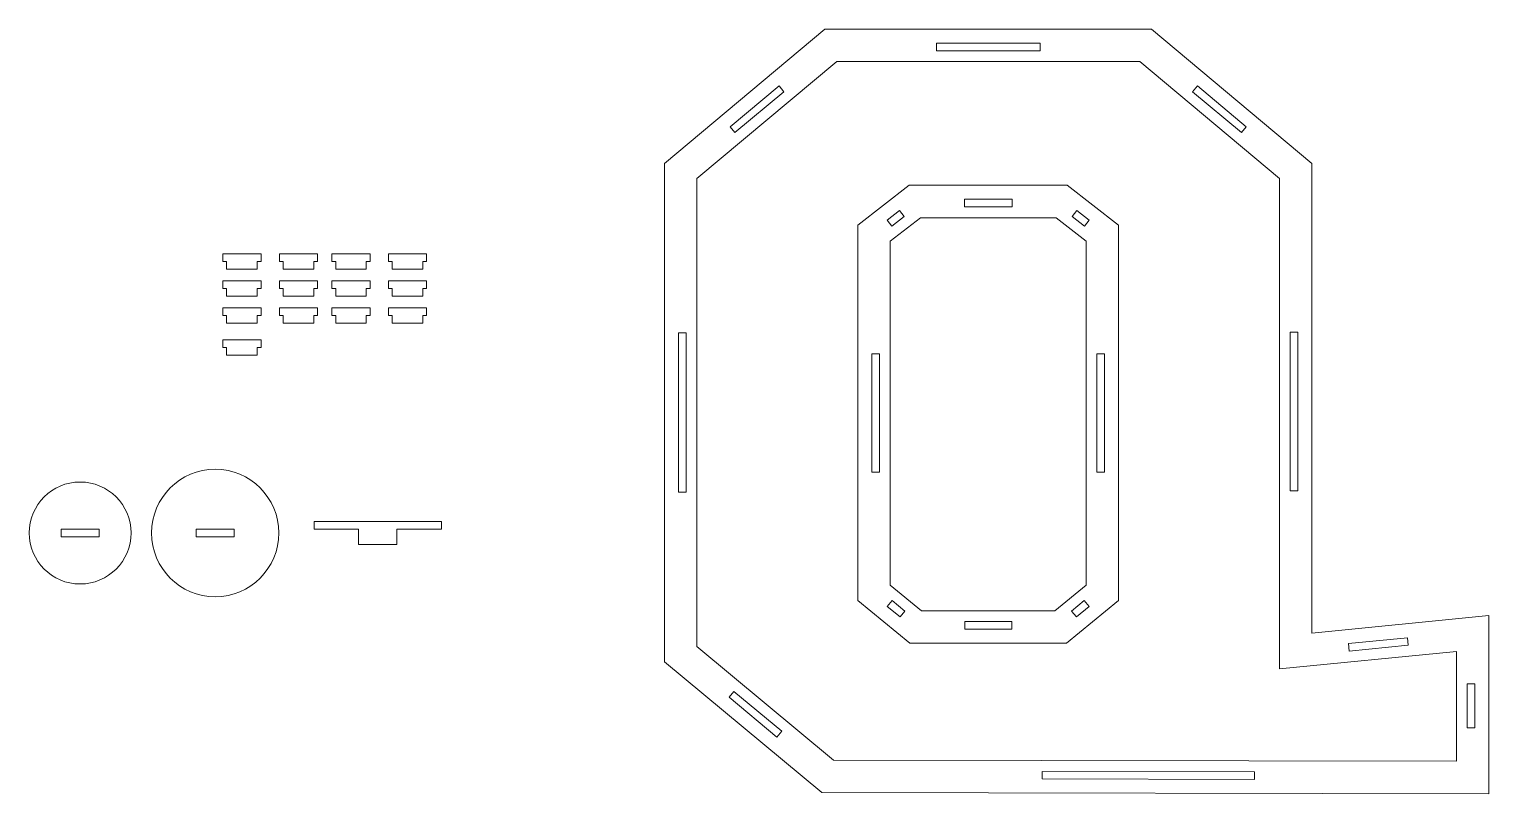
# Model space of a CAD drawing. Header units: centimetres. Extents: x -250 to 250, y -508 to 508.
# Drawn here: x 13.2 to 70.5, y 100.4 to 130.4 of the extents above; entities that cross this region are included whole.
import ezdxf

# ---------------------------------------------------------------- set-up
doc = ezdxf.new("R2010")
doc.units = ezdxf.units.CM
doc.header["$MEASUREMENT"] = 0
doc.layers.add('Capa 1', color=7, linetype='Continuous')

msp = doc.modelspace()

# ---------------------------------------------------------------- linework, layer by layer
at = {"layer": 'Capa 1', "color": 240, "lineweight": 9}
for points, knots in [([(70.45686, 100.3527), (70.45686, 100.3527), (44.26423, 100.40087), (44.26423, 100.40087), (44.26423, 100.40087), (38.0926, 105.53671), (38.0926, 105.53671), (38.0926, 105.53671), (38.0926, 125.0874), (38.0926, 125.0874), (38.0926, 125.0874), (44.39371, 130.3527), (44.39371, 130.3527), (44.39371, 130.3527), (57.2117, 130.3527), (57.2117, 130.3527), (57.2117, 130.3527), (63.51281, 125.0874), (63.51281, 125.0874), (63.51281, 125.0874), (63.51281, 106.65882), (63.51281, 106.65882), (63.51281, 106.65882), (70.45686, 107.34434), (70.45686, 107.34434), (70.45686, 107.34434), (70.45686, 100.3527), (70.45686, 100.3527)], [0, 0, 0, 0, 0.11111111, 0.11111111, 0.11111111, 0.22222222, 0.22222222, 0.22222222, 0.33333333, 0.33333333, 0.33333333, 0.44444444, 0.44444444, 0.44444444, 0.55555556, 0.55555556, 0.55555556, 0.66666667, 0.66666667, 0.66666667, 0.77777778, 0.77777778, 0.77777778, 0.88888889, 0.88888889, 0.88888889, 1, 1, 1, 1]), ([(48.76899, 129.50417), (48.76899, 129.50417), (52.83642, 129.50417), (52.83642, 129.50417), (52.83642, 129.50417), (52.83642, 129.80417), (52.83642, 129.80417), (52.83642, 129.80417), (48.76899, 129.80417), (48.76899, 129.80417), (48.76899, 129.80417), (48.76899, 129.50417), (48.76899, 129.50417)], [0, 0, 0, 0, 0.25, 0.25, 0.25, 0.5, 0.5, 0.5, 0.75, 0.75, 0.75, 1, 1, 1, 1]), ([(69.18407, 101.62783), (69.18407, 101.62783), (69.18407, 105.93971), (69.18407, 105.93971), (69.18407, 105.93971), (62.24002, 105.25419), (62.24002, 105.25419), (62.24002, 105.25419), (62.24002, 124.4923), (62.24002, 124.4923), (62.24002, 124.4923), (56.74992, 129.07991), (56.74992, 129.07991), (56.74992, 129.07991), (44.85549, 129.07991), (44.85549, 129.07991), (44.85549, 129.07991), (39.36539, 124.4923), (39.36539, 124.4923), (39.36539, 124.4923), (39.36539, 106.13339), (39.36539, 106.13339), (39.36539, 106.13339), (44.72557, 101.67281), (44.72557, 101.67281), (44.72557, 101.67281), (69.18407, 101.62783), (69.18407, 101.62783)], [0, 0, 0, 0, 0.11111111, 0.11111111, 0.11111111, 0.22222222, 0.22222222, 0.22222222, 0.33333333, 0.33333333, 0.33333333, 0.44444444, 0.44444444, 0.44444444, 0.55555556, 0.55555556, 0.55555556, 0.66666667, 0.66666667, 0.66666667, 0.77777778, 0.77777778, 0.77777778, 0.88888889, 0.88888889, 0.88888889, 1, 1, 1, 1]), ([(40.86128, 126.29517), (40.86128, 126.29517), (42.78142, 127.89967), (42.78142, 127.89967), (42.78142, 127.89967), (42.58906, 128.12988), (42.58906, 128.12988), (42.58906, 128.12988), (40.66891, 126.52538), (40.66891, 126.52538), (40.66891, 126.52538), (40.86128, 126.29517), (40.86128, 126.29517)], [0, 0, 0, 0, 0.25, 0.25, 0.25, 0.5, 0.5, 0.5, 0.75, 0.75, 0.75, 1, 1, 1, 1]), ([(58.82399, 127.89967), (58.82399, 127.89967), (60.74413, 126.29517), (60.74413, 126.29517), (60.74413, 126.29517), (60.9365, 126.52538), (60.9365, 126.52538), (60.9365, 126.52538), (59.01635, 128.12988), (59.01635, 128.12988), (59.01635, 128.12988), (58.82399, 127.89967), (58.82399, 127.89967)], [0, 0, 0, 0, 0.25, 0.25, 0.25, 0.5, 0.5, 0.5, 0.75, 0.75, 0.75, 1, 1, 1, 1]), ([(47.72615, 106.26514), (47.72615, 106.26514), (45.6832, 107.94328), (45.6832, 107.94328), (45.6832, 107.94328), (45.6832, 122.65897), (45.6832, 122.65897), (45.6832, 122.65897), (47.70243, 124.22948), (47.70243, 124.22948), (47.70243, 124.22948), (53.90298, 124.22948), (53.90298, 124.22948), (53.90298, 124.22948), (55.92221, 122.65897), (55.92221, 122.65897), (55.92221, 122.65897), (55.92221, 107.94328), (55.92221, 107.94328), (55.92221, 107.94328), (53.87926, 106.26514), (53.87926, 106.26514), (53.87926, 106.26514), (47.72615, 106.26514), (47.72615, 106.26514)], [0, 0, 0, 0, 0.125, 0.125, 0.125, 0.25, 0.25, 0.25, 0.375, 0.375, 0.375, 0.5, 0.5, 0.5, 0.625, 0.625, 0.625, 0.75, 0.75, 0.75, 0.875, 0.875, 0.875, 1, 1, 1, 1]), ([(47.01901, 122.62296), (47.01901, 122.62296), (47.50629, 123.00196), (47.50629, 123.00196), (47.50629, 123.00196), (47.32211, 123.23876), (47.32211, 123.23876), (47.32211, 123.23876), (46.83483, 122.85977), (46.83483, 122.85977), (46.83483, 122.85977), (47.01901, 122.62296), (47.01901, 122.62296)], [0, 0, 0, 0, 0.25, 0.25, 0.25, 0.5, 0.5, 0.5, 0.75, 0.75, 0.75, 1, 1, 1, 1]), ([(49.86633, 123.38095), (49.86633, 123.38095), (51.73908, 123.38095), (51.73908, 123.38095), (51.73908, 123.38095), (51.73908, 123.68095), (51.73908, 123.68095), (51.73908, 123.68095), (49.86633, 123.68095), (49.86633, 123.68095), (49.86633, 123.68095), (49.86633, 123.38095), (49.86633, 123.38095)], [0, 0, 0, 0, 0.25, 0.25, 0.25, 0.5, 0.5, 0.5, 0.75, 0.75, 0.75, 1, 1, 1, 1]), ([(54.09912, 123.00196), (54.09912, 123.00196), (54.5864, 122.62296), (54.5864, 122.62296), (54.5864, 122.62296), (54.77058, 122.85977), (54.77058, 122.85977), (54.77058, 122.85977), (54.2833, 123.23876), (54.2833, 123.23876), (54.2833, 123.23876), (54.09912, 123.00196), (54.09912, 123.00196)], [0, 0, 0, 0, 0.25, 0.25, 0.25, 0.5, 0.5, 0.5, 0.75, 0.75, 0.75, 1, 1, 1, 1]), ([(48.18188, 107.53793), (48.18188, 107.53793), (53.42353, 107.53793), (53.42353, 107.53793), (53.42353, 107.53793), (54.64942, 108.54492), (54.64942, 108.54492), (54.64942, 108.54492), (54.64942, 122.03647), (54.64942, 122.03647), (54.64942, 122.03647), (53.46628, 122.95669), (53.46628, 122.95669), (53.46628, 122.95669), (48.13913, 122.95669), (48.13913, 122.95669), (48.13913, 122.95669), (46.95599, 122.03647), (46.95599, 122.03647), (46.95599, 122.03647), (46.95599, 108.54492), (46.95599, 108.54492), (46.95599, 108.54492), (48.18188, 107.53793), (48.18188, 107.53793)], [0, 0, 0, 0, 0.125, 0.125, 0.125, 0.25, 0.25, 0.25, 0.375, 0.375, 0.375, 0.5, 0.5, 0.5, 0.625, 0.625, 0.625, 0.75, 0.75, 0.75, 0.875, 0.875, 0.875, 1, 1, 1, 1]), ([(22.10358, 121.23701), (22.10358, 121.23701), (22.10358, 120.93701), (22.10358, 120.93701), (22.10358, 120.93701), (20.90358, 120.93701), (20.90358, 120.93701), (20.90358, 120.93701), (20.90358, 121.23701), (20.90358, 121.23701), (20.90358, 121.23701), (20.75358, 121.23701), (20.75358, 121.23701), (20.75358, 121.23701), (20.75358, 121.53701), (20.75358, 121.53701), (20.75358, 121.53701), (22.25358, 121.53701), (22.25358, 121.53701), (22.25358, 121.53701), (22.25358, 121.23701), (22.25358, 121.23701), (22.25358, 121.23701), (22.10358, 121.23701), (22.10358, 121.23701)], [0, 0, 0, 0, 0.125, 0.125, 0.125, 0.25, 0.25, 0.25, 0.375, 0.375, 0.375, 0.5, 0.5, 0.5, 0.625, 0.625, 0.625, 0.75, 0.75, 0.75, 0.875, 0.875, 0.875, 1, 1, 1, 1]), ([(24.32391, 121.23701), (24.32391, 121.23701), (24.32391, 120.93701), (24.32391, 120.93701), (24.32391, 120.93701), (23.12391, 120.93701), (23.12391, 120.93701), (23.12391, 120.93701), (23.12391, 121.23701), (23.12391, 121.23701), (23.12391, 121.23701), (22.97391, 121.23701), (22.97391, 121.23701), (22.97391, 121.23701), (22.97391, 121.53701), (22.97391, 121.53701), (22.97391, 121.53701), (24.47391, 121.53701), (24.47391, 121.53701), (24.47391, 121.53701), (24.47391, 121.23701), (24.47391, 121.23701), (24.47391, 121.23701), (24.32391, 121.23701), (24.32391, 121.23701)], [0, 0, 0, 0, 0.125, 0.125, 0.125, 0.25, 0.25, 0.25, 0.375, 0.375, 0.375, 0.5, 0.5, 0.5, 0.625, 0.625, 0.625, 0.75, 0.75, 0.75, 0.875, 0.875, 0.875, 1, 1, 1, 1]), ([(26.38383, 121.23701), (26.38383, 121.23701), (26.38383, 120.93701), (26.38383, 120.93701), (26.38383, 120.93701), (25.18383, 120.93701), (25.18383, 120.93701), (25.18383, 120.93701), (25.18383, 121.23701), (25.18383, 121.23701), (25.18383, 121.23701), (25.03383, 121.23701), (25.03383, 121.23701), (25.03383, 121.23701), (25.03383, 121.53701), (25.03383, 121.53701), (25.03383, 121.53701), (26.53383, 121.53701), (26.53383, 121.53701), (26.53383, 121.53701), (26.53383, 121.23701), (26.53383, 121.23701), (26.53383, 121.23701), (26.38383, 121.23701), (26.38383, 121.23701)], [0, 0, 0, 0, 0.125, 0.125, 0.125, 0.25, 0.25, 0.25, 0.375, 0.375, 0.375, 0.5, 0.5, 0.5, 0.625, 0.625, 0.625, 0.75, 0.75, 0.75, 0.875, 0.875, 0.875, 1, 1, 1, 1]), ([(28.60416, 121.23701), (28.60416, 121.23701), (28.60416, 120.93701), (28.60416, 120.93701), (28.60416, 120.93701), (27.40416, 120.93701), (27.40416, 120.93701), (27.40416, 120.93701), (27.40416, 121.23701), (27.40416, 121.23701), (27.40416, 121.23701), (27.25416, 121.23701), (27.25416, 121.23701), (27.25416, 121.23701), (27.25416, 121.53701), (27.25416, 121.53701), (27.25416, 121.53701), (28.75416, 121.53701), (28.75416, 121.53701), (28.75416, 121.53701), (28.75416, 121.23701), (28.75416, 121.23701), (28.75416, 121.23701), (28.60416, 121.23701), (28.60416, 121.23701)], [0, 0, 0, 0, 0.125, 0.125, 0.125, 0.25, 0.25, 0.25, 0.375, 0.375, 0.375, 0.5, 0.5, 0.5, 0.625, 0.625, 0.625, 0.75, 0.75, 0.75, 0.875, 0.875, 0.875, 1, 1, 1, 1]), ([(22.10358, 120.18121), (22.10358, 120.18121), (22.10358, 119.88121), (22.10358, 119.88121), (22.10358, 119.88121), (20.90358, 119.88121), (20.90358, 119.88121), (20.90358, 119.88121), (20.90358, 120.18121), (20.90358, 120.18121), (20.90358, 120.18121), (20.75358, 120.18121), (20.75358, 120.18121), (20.75358, 120.18121), (20.75358, 120.48121), (20.75358, 120.48121), (20.75358, 120.48121), (22.25358, 120.48121), (22.25358, 120.48121), (22.25358, 120.48121), (22.25358, 120.18121), (22.25358, 120.18121), (22.25358, 120.18121), (22.10358, 120.18121), (22.10358, 120.18121)], [0, 0, 0, 0, 0.125, 0.125, 0.125, 0.25, 0.25, 0.25, 0.375, 0.375, 0.375, 0.5, 0.5, 0.5, 0.625, 0.625, 0.625, 0.75, 0.75, 0.75, 0.875, 0.875, 0.875, 1, 1, 1, 1]), ([(24.32391, 120.18121), (24.32391, 120.18121), (24.32391, 119.88121), (24.32391, 119.88121), (24.32391, 119.88121), (23.12391, 119.88121), (23.12391, 119.88121), (23.12391, 119.88121), (23.12391, 120.18121), (23.12391, 120.18121), (23.12391, 120.18121), (22.97391, 120.18121), (22.97391, 120.18121), (22.97391, 120.18121), (22.97391, 120.48121), (22.97391, 120.48121), (22.97391, 120.48121), (24.47391, 120.48121), (24.47391, 120.48121), (24.47391, 120.48121), (24.47391, 120.18121), (24.47391, 120.18121), (24.47391, 120.18121), (24.32391, 120.18121), (24.32391, 120.18121)], [0, 0, 0, 0, 0.125, 0.125, 0.125, 0.25, 0.25, 0.25, 0.375, 0.375, 0.375, 0.5, 0.5, 0.5, 0.625, 0.625, 0.625, 0.75, 0.75, 0.75, 0.875, 0.875, 0.875, 1, 1, 1, 1]), ([(26.38383, 120.18121), (26.38383, 120.18121), (26.38383, 119.88121), (26.38383, 119.88121), (26.38383, 119.88121), (25.18383, 119.88121), (25.18383, 119.88121), (25.18383, 119.88121), (25.18383, 120.18121), (25.18383, 120.18121), (25.18383, 120.18121), (25.03383, 120.18121), (25.03383, 120.18121), (25.03383, 120.18121), (25.03383, 120.48121), (25.03383, 120.48121), (25.03383, 120.48121), (26.53383, 120.48121), (26.53383, 120.48121), (26.53383, 120.48121), (26.53383, 120.18121), (26.53383, 120.18121), (26.53383, 120.18121), (26.38383, 120.18121), (26.38383, 120.18121)], [0, 0, 0, 0, 0.125, 0.125, 0.125, 0.25, 0.25, 0.25, 0.375, 0.375, 0.375, 0.5, 0.5, 0.5, 0.625, 0.625, 0.625, 0.75, 0.75, 0.75, 0.875, 0.875, 0.875, 1, 1, 1, 1]), ([(28.60416, 120.18121), (28.60416, 120.18121), (28.60416, 119.88121), (28.60416, 119.88121), (28.60416, 119.88121), (27.40416, 119.88121), (27.40416, 119.88121), (27.40416, 119.88121), (27.40416, 120.18121), (27.40416, 120.18121), (27.40416, 120.18121), (27.25416, 120.18121), (27.25416, 120.18121), (27.25416, 120.18121), (27.25416, 120.48121), (27.25416, 120.48121), (27.25416, 120.48121), (28.75416, 120.48121), (28.75416, 120.48121), (28.75416, 120.48121), (28.75416, 120.18121), (28.75416, 120.18121), (28.75416, 120.18121), (28.60416, 120.18121), (28.60416, 120.18121)], [0, 0, 0, 0, 0.125, 0.125, 0.125, 0.25, 0.25, 0.25, 0.375, 0.375, 0.375, 0.5, 0.5, 0.5, 0.625, 0.625, 0.625, 0.75, 0.75, 0.75, 0.875, 0.875, 0.875, 1, 1, 1, 1]), ([(22.10358, 119.12034), (22.10358, 119.12034), (22.10358, 118.82034), (22.10358, 118.82034), (22.10358, 118.82034), (20.90358, 118.82034), (20.90358, 118.82034), (20.90358, 118.82034), (20.90358, 119.12034), (20.90358, 119.12034), (20.90358, 119.12034), (20.75358, 119.12034), (20.75358, 119.12034), (20.75358, 119.12034), (20.75358, 119.42034), (20.75358, 119.42034), (20.75358, 119.42034), (22.25358, 119.42034), (22.25358, 119.42034), (22.25358, 119.42034), (22.25358, 119.12034), (22.25358, 119.12034), (22.25358, 119.12034), (22.10358, 119.12034), (22.10358, 119.12034)], [0, 0, 0, 0, 0.125, 0.125, 0.125, 0.25, 0.25, 0.25, 0.375, 0.375, 0.375, 0.5, 0.5, 0.5, 0.625, 0.625, 0.625, 0.75, 0.75, 0.75, 0.875, 0.875, 0.875, 1, 1, 1, 1]), ([(24.32391, 119.12034), (24.32391, 119.12034), (24.32391, 118.82034), (24.32391, 118.82034), (24.32391, 118.82034), (23.12391, 118.82034), (23.12391, 118.82034), (23.12391, 118.82034), (23.12391, 119.12034), (23.12391, 119.12034), (23.12391, 119.12034), (22.97391, 119.12034), (22.97391, 119.12034), (22.97391, 119.12034), (22.97391, 119.42034), (22.97391, 119.42034), (22.97391, 119.42034), (24.47391, 119.42034), (24.47391, 119.42034), (24.47391, 119.42034), (24.47391, 119.12034), (24.47391, 119.12034), (24.47391, 119.12034), (24.32391, 119.12034), (24.32391, 119.12034)], [0, 0, 0, 0, 0.125, 0.125, 0.125, 0.25, 0.25, 0.25, 0.375, 0.375, 0.375, 0.5, 0.5, 0.5, 0.625, 0.625, 0.625, 0.75, 0.75, 0.75, 0.875, 0.875, 0.875, 1, 1, 1, 1]), ([(26.38383, 119.12034), (26.38383, 119.12034), (26.38383, 118.82034), (26.38383, 118.82034), (26.38383, 118.82034), (25.18383, 118.82034), (25.18383, 118.82034), (25.18383, 118.82034), (25.18383, 119.12034), (25.18383, 119.12034), (25.18383, 119.12034), (25.03383, 119.12034), (25.03383, 119.12034), (25.03383, 119.12034), (25.03383, 119.42034), (25.03383, 119.42034), (25.03383, 119.42034), (26.53383, 119.42034), (26.53383, 119.42034), (26.53383, 119.42034), (26.53383, 119.12034), (26.53383, 119.12034), (26.53383, 119.12034), (26.38383, 119.12034), (26.38383, 119.12034)], [0, 0, 0, 0, 0.125, 0.125, 0.125, 0.25, 0.25, 0.25, 0.375, 0.375, 0.375, 0.5, 0.5, 0.5, 0.625, 0.625, 0.625, 0.75, 0.75, 0.75, 0.875, 0.875, 0.875, 1, 1, 1, 1]), ([(28.60416, 119.12034), (28.60416, 119.12034), (28.60416, 118.82034), (28.60416, 118.82034), (28.60416, 118.82034), (27.40416, 118.82034), (27.40416, 118.82034), (27.40416, 118.82034), (27.40416, 119.12034), (27.40416, 119.12034), (27.40416, 119.12034), (27.25416, 119.12034), (27.25416, 119.12034), (27.25416, 119.12034), (27.25416, 119.42034), (27.25416, 119.42034), (27.25416, 119.42034), (28.75416, 119.42034), (28.75416, 119.42034), (28.75416, 119.42034), (28.75416, 119.12034), (28.75416, 119.12034), (28.75416, 119.12034), (28.60416, 119.12034), (28.60416, 119.12034)], [0, 0, 0, 0, 0.125, 0.125, 0.125, 0.25, 0.25, 0.25, 0.375, 0.375, 0.375, 0.5, 0.5, 0.5, 0.625, 0.625, 0.625, 0.75, 0.75, 0.75, 0.875, 0.875, 0.875, 1, 1, 1, 1]), ([(22.10358, 117.85927), (22.10358, 117.85927), (22.10358, 117.55927), (22.10358, 117.55927), (22.10358, 117.55927), (20.90358, 117.55927), (20.90358, 117.55927), (20.90358, 117.55927), (20.90358, 117.85927), (20.90358, 117.85927), (20.90358, 117.85927), (20.75358, 117.85927), (20.75358, 117.85927), (20.75358, 117.85927), (20.75358, 118.15927), (20.75358, 118.15927), (20.75358, 118.15927), (22.25358, 118.15927), (22.25358, 118.15927), (22.25358, 118.15927), (22.25358, 117.85927), (22.25358, 117.85927), (22.25358, 117.85927), (22.10358, 117.85927), (22.10358, 117.85927)], [0, 0, 0, 0, 0.125, 0.125, 0.125, 0.25, 0.25, 0.25, 0.375, 0.375, 0.375, 0.5, 0.5, 0.5, 0.625, 0.625, 0.625, 0.75, 0.75, 0.75, 0.875, 0.875, 0.875, 1, 1, 1, 1]), ([(38.94113, 112.18656), (38.94113, 112.18656), (38.94113, 118.43861), (38.94113, 118.43861), (38.94113, 118.43861), (38.64113, 118.43861), (38.64113, 118.43861), (38.64113, 118.43861), (38.64113, 112.18656), (38.64113, 112.18656), (38.64113, 112.18656), (38.94113, 112.18656), (38.94113, 112.18656)], [0, 0, 0, 0, 0.25, 0.25, 0.25, 0.5, 0.5, 0.5, 0.75, 0.75, 0.75, 1, 1, 1, 1]), ([(62.66428, 118.46743), (62.66428, 118.46743), (62.66428, 112.24419), (62.66428, 112.24419), (62.66428, 112.24419), (62.96428, 112.24419), (62.96428, 112.24419), (62.96428, 112.24419), (62.96428, 118.46743), (62.96428, 118.46743), (62.96428, 118.46743), (62.66428, 118.46743), (62.66428, 118.46743)], [0, 0, 0, 0, 0.25, 0.25, 0.25, 0.5, 0.5, 0.5, 0.75, 0.75, 0.75, 1, 1, 1, 1]), ([(46.53173, 112.97757), (46.53173, 112.97757), (46.53173, 117.61077), (46.53173, 117.61077), (46.53173, 117.61077), (46.23173, 117.61077), (46.23173, 117.61077), (46.23173, 117.61077), (46.23173, 112.97757), (46.23173, 112.97757), (46.23173, 112.97757), (46.53173, 112.97757), (46.53173, 112.97757)], [0, 0, 0, 0, 0.25, 0.25, 0.25, 0.5, 0.5, 0.5, 0.75, 0.75, 0.75, 1, 1, 1, 1]), ([(55.07368, 117.61077), (55.07368, 117.61077), (55.07368, 112.97757), (55.07368, 112.97757), (55.07368, 112.97757), (55.37368, 112.97757), (55.37368, 112.97757), (55.37368, 112.97757), (55.37368, 117.61077), (55.37368, 117.61077), (55.37368, 117.61077), (55.07368, 117.61077), (55.07368, 117.61077)], [0, 0, 0, 0, 0.25, 0.25, 0.25, 0.5, 0.5, 0.5, 0.75, 0.75, 0.75, 1, 1, 1, 1]), ([(20.45326, 113.08541), (21.83397, 113.08541), (22.95326, 111.96612), (22.95326, 110.58541), (22.95326, 109.2047), (21.83397, 108.08541), (20.45326, 108.08541), (19.07255, 108.08541), (17.95326, 109.2047), (17.95326, 110.58541), (17.95326, 111.96612), (19.07255, 113.08541), (20.45326, 113.08541)], [0, 0, 0, 0, 0.25, 0.25, 0.25, 0.5, 0.5, 0.5, 0.75, 0.75, 0.75, 1, 1, 1, 1]), ([(15.1506, 112.58541), (16.25517, 112.58541), (17.1506, 111.68998), (17.1506, 110.58541), (17.1506, 109.48084), (16.25517, 108.58541), (15.1506, 108.58541), (14.04603, 108.58541), (13.1506, 109.48084), (13.1506, 110.58541), (13.1506, 111.68998), (14.04603, 112.58541), (15.1506, 112.58541)], [0, 0, 0, 0, 0.25, 0.25, 0.25, 0.5, 0.5, 0.5, 0.75, 0.75, 0.75, 1, 1, 1, 1]), ([(14.4006, 110.73041), (14.4006, 110.73041), (15.9006, 110.73041), (15.9006, 110.73041), (15.9006, 110.73041), (15.9006, 110.44041), (15.9006, 110.44041), (15.9006, 110.44041), (14.4006, 110.44041), (14.4006, 110.44041), (14.4006, 110.44041), (14.4006, 110.73041), (14.4006, 110.73041)], [0, 0, 0, 0, 0.25, 0.25, 0.25, 0.5, 0.5, 0.5, 0.75, 0.75, 0.75, 1, 1, 1, 1]), ([(19.70326, 110.73041), (19.70326, 110.73041), (21.20326, 110.73041), (21.20326, 110.73041), (21.20326, 110.73041), (21.20326, 110.44041), (21.20326, 110.44041), (21.20326, 110.44041), (19.70326, 110.44041), (19.70326, 110.44041), (19.70326, 110.44041), (19.70326, 110.73041), (19.70326, 110.73041)], [0, 0, 0, 0, 0.25, 0.25, 0.25, 0.5, 0.5, 0.5, 0.75, 0.75, 0.75, 1, 1, 1, 1]), ([(24.33283, 111.03541), (24.33283, 111.03541), (29.33283, 111.03541), (29.33283, 111.03541), (29.33283, 111.03541), (29.33283, 110.73541), (29.33283, 110.73541), (29.33283, 110.73541), (27.58283, 110.73541), (27.58283, 110.73541), (27.58283, 110.73541), (27.58283, 110.13541), (27.58283, 110.13541), (27.58283, 110.13541), (26.08283, 110.13541), (26.08283, 110.13541), (26.08283, 110.13541), (26.08283, 110.73541), (26.08283, 110.73541), (26.08283, 110.73541), (24.33283, 110.73541), (24.33283, 110.73541), (24.33283, 110.73541), (24.33283, 111.03541), (24.33283, 111.03541)], [0, 0, 0, 0, 0.125, 0.125, 0.125, 0.25, 0.25, 0.25, 0.375, 0.375, 0.375, 0.5, 0.5, 0.5, 0.625, 0.625, 0.625, 0.75, 0.75, 0.75, 0.875, 0.875, 0.875, 1, 1, 1, 1]), ([(47.53056, 107.5239), (47.53056, 107.5239), (47.03114, 107.93414), (47.03114, 107.93414), (47.03114, 107.93414), (46.84072, 107.70232), (46.84072, 107.70232), (46.84072, 107.70232), (47.34013, 107.29209), (47.34013, 107.29209), (47.34013, 107.29209), (47.53056, 107.5239), (47.53056, 107.5239)], [0, 0, 0, 0, 0.25, 0.25, 0.25, 0.5, 0.5, 0.5, 0.75, 0.75, 0.75, 1, 1, 1, 1]), ([(54.57427, 107.93414), (54.57427, 107.93414), (54.07485, 107.5239), (54.07485, 107.5239), (54.07485, 107.5239), (54.26528, 107.29209), (54.26528, 107.29209), (54.26528, 107.29209), (54.76469, 107.70232), (54.76469, 107.70232), (54.76469, 107.70232), (54.57427, 107.93414), (54.57427, 107.93414)], [0, 0, 0, 0, 0.25, 0.25, 0.25, 0.5, 0.5, 0.5, 0.75, 0.75, 0.75, 1, 1, 1, 1]), ([(51.72695, 107.11367), (51.72695, 107.11367), (49.87846, 107.11367), (49.87846, 107.11367), (49.87846, 107.11367), (49.87846, 106.81367), (49.87846, 106.81367), (49.87846, 106.81367), (51.72695, 106.81367), (51.72695, 106.81367), (51.72695, 106.81367), (51.72695, 107.11367), (51.72695, 107.11367)], [0, 0, 0, 0, 0.25, 0.25, 0.25, 0.5, 0.5, 0.5, 0.75, 0.75, 0.75, 1, 1, 1, 1]), ([(64.97896, 105.95091), (64.97896, 105.95091), (67.29365, 106.17941), (67.29365, 106.17941), (67.29365, 106.17941), (67.26417, 106.47796), (67.26417, 106.47796), (67.26417, 106.47796), (64.94949, 106.24946), (64.94949, 106.24946), (64.94949, 106.24946), (64.97896, 105.95091), (64.97896, 105.95091)], [0, 0, 0, 0, 0.25, 0.25, 0.25, 0.5, 0.5, 0.5, 0.75, 0.75, 0.75, 1, 1, 1, 1]), ([(42.6949, 102.81073), (42.6949, 102.81073), (40.81802, 104.37261), (40.81802, 104.37261), (40.81802, 104.37261), (40.62612, 104.14201), (40.62612, 104.14201), (40.62612, 104.14201), (42.50301, 102.58013), (42.50301, 102.58013), (42.50301, 102.58013), (42.6949, 102.81073), (42.6949, 102.81073)], [0, 0, 0, 0, 0.25, 0.25, 0.25, 0.5, 0.5, 0.5, 0.75, 0.75, 0.75, 1, 1, 1, 1]), ([(69.60833, 104.67288), (69.60833, 104.67288), (69.60833, 102.93783), (69.60833, 102.93783), (69.60833, 102.93783), (69.90833, 102.93783), (69.90833, 102.93783), (69.90833, 102.93783), (69.90833, 104.67288), (69.90833, 104.67288), (69.90833, 104.67288), (69.60833, 104.67288), (69.60833, 104.67288)], [0, 0, 0, 0, 0.25, 0.25, 0.25, 0.5, 0.5, 0.5, 0.75, 0.75, 0.75, 1, 1, 1, 1]), ([(61.26282, 101.21814), (61.26282, 101.21814), (52.9173, 101.23349), (52.9173, 101.23349), (52.9173, 101.23349), (52.91675, 100.93349), (52.91675, 100.93349), (52.91675, 100.93349), (61.26226, 100.91814), (61.26226, 100.91814), (61.26226, 100.91814), (61.26282, 101.21814), (61.26282, 101.21814)], [0, 0, 0, 0, 0.25, 0.25, 0.25, 0.5, 0.5, 0.5, 0.75, 0.75, 0.75, 1, 1, 1, 1])]:
    msp.add_open_spline(points, degree=3, knots=knots, dxfattribs=at)

doc.saveas('drawing.dxf')
